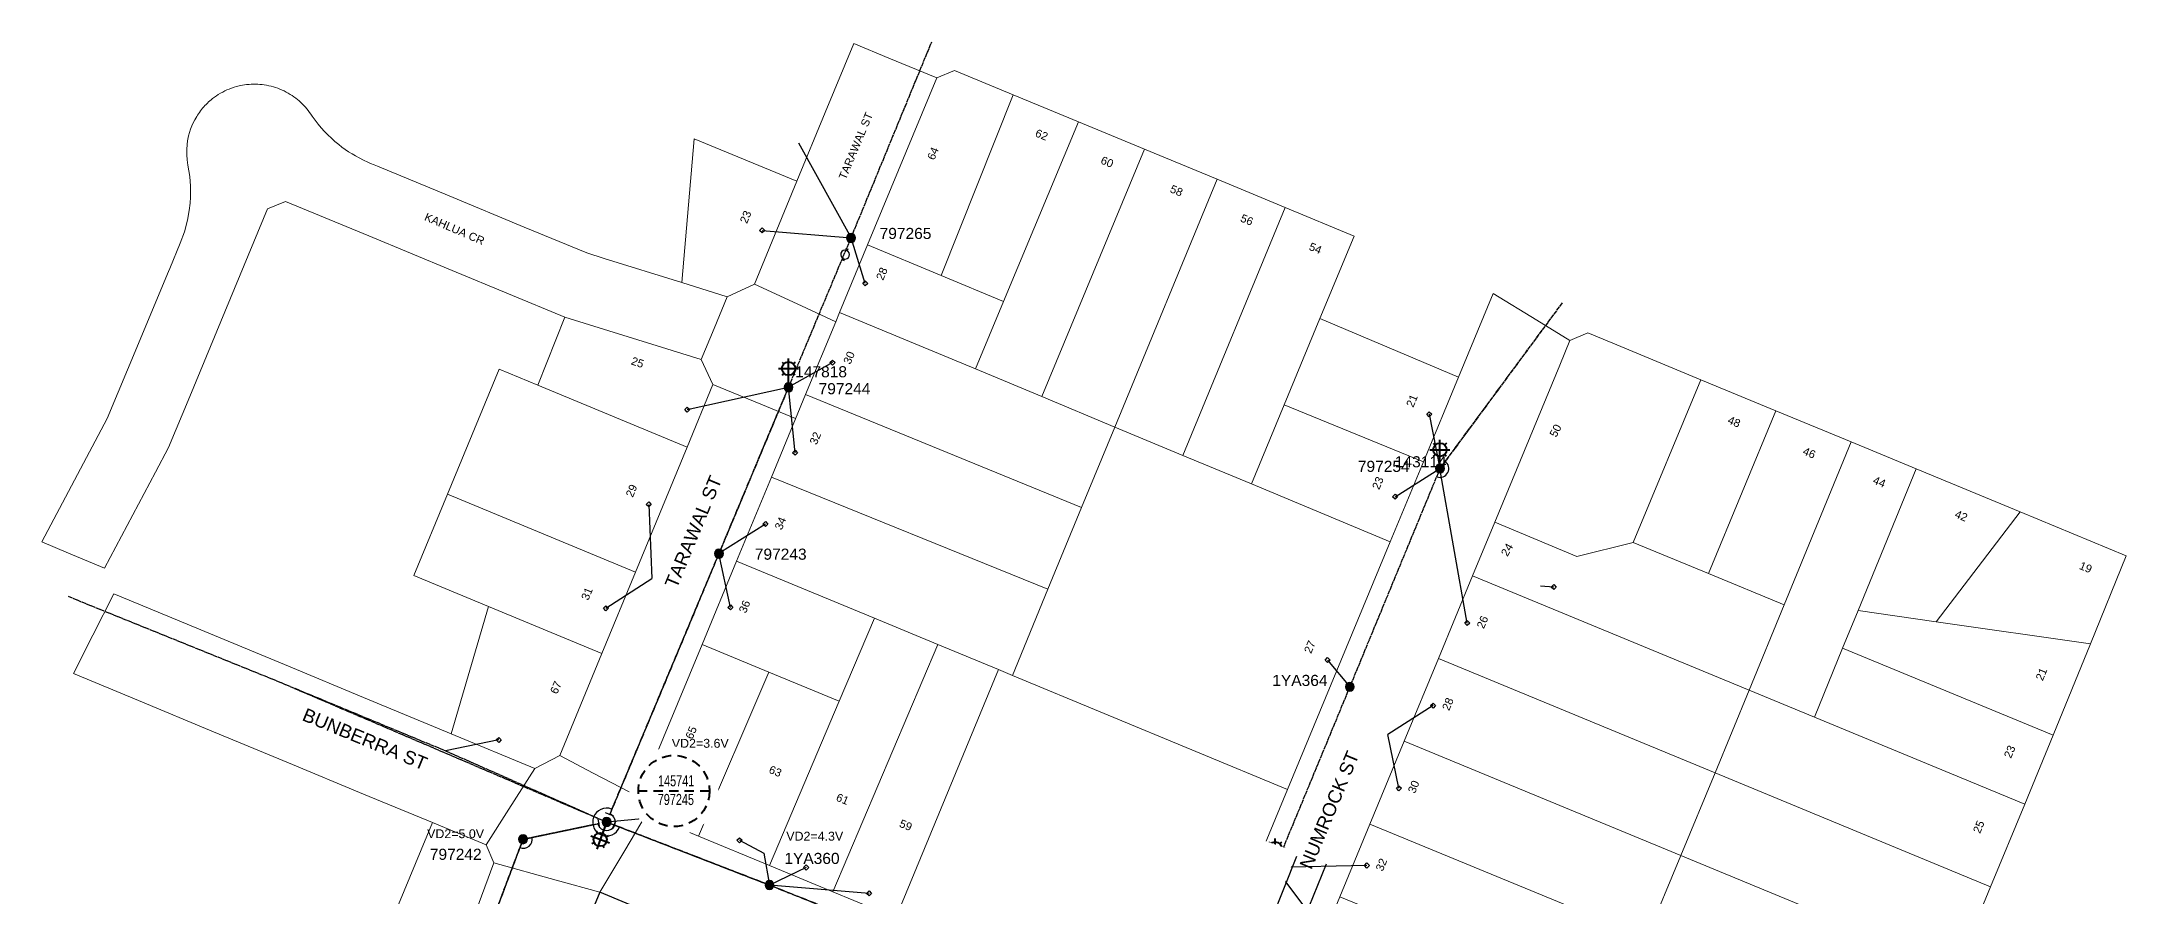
# Model space of a CAD drawing. Header units: metres. Extents: x 280551 to 281020, y 6140654 to 6141128.
# Drawn here: x 280551.3 to 281020.2, y 6140935.7 to 6141128 of the extents above; entities that cross this region are included whole.
import ezdxf
from ezdxf.enums import TextEntityAlignment as Align

# ---------------------------------------------------------------- set-up
doc = ezdxf.new("R2010")
doc.units = ezdxf.units.M
doc.linetypes.add('Cable Exist OH', pattern=[1, 1, 0])
doc.linetypes.add('Dash', pattern=[5, 3, -2])
doc.layers.get('0').update_dxf_attribs({"color": 6})
for name, color, linetype in [('_User Miscellaneous1', 251, 'Continuous'), ('Equip_SP_LV_EXT', 7, 'Continuous'), ('Equip_SP_SL_EXT', 7, 'Continuous'), ('Mains_HV_EXT', 7, 'Continuous'), ('Mains_HV_MOD', 3, 'Continuous'), ('Mains_LV_EXT', 7, 'Continuous'), ('Mains_LV_MOD', 3, 'Continuous'), ('Mains_SL_EXT', 7, 'Continuous'), ('Mains_SL_MOD', 3, 'Continuous'), ('Notes_HV_MISC', 7, 'Continuous'), ('Notes_LV_MISC', 7, 'Continuous'), ('Notes_SP_MISC', 7, 'Continuous'), ('Services_SP_EXT', 7, 'Continuous'), ('SupportsOH_SP_TR_HV_LV_SL_EXT', 7, 'Continuous')]:
    doc.layers.add(name, color=color, linetype=linetype)
doc.layers.add('Cadastre Land Parcels_SP_EXT', color=9, linetype='Continuous', lineweight=5)
doc.layers.add('Cadastre Roads_SP_EXT', color=9, linetype='Continuous', lineweight=5)
doc.styles.add('iecARIAL', font='arial.ttf', dxfattribs={"height": 2})
doc.styles.add('POLE_LABEL', font='arial.ttf')
doc.styles.get("Standard").update_dxf_attribs({"font": 'arial.ttf'})
doc.linetypes.add('Cable New UG', pattern='A,7,-0.25,["x",Standard,S=2,R=0,X=0.2,Y=-0.8],-2.1', length=9.35)

# ---------------------------------------------------------------- blocks, each defined once
blk = doc.blocks.new('LV_OH_LINKS_OPEN_EXT')
for p, q in [((-0.17, 4.97), (-0.17, 5.46)), ((0.17, 4.97), (0.17, 5.46)), ((-0.17, 3), (-0.17, 2.5)), ((0.17, 3), (0.17, 2.5))]:
    blk.add_line(p, q)
blk.add_lwpolyline([(0, 2.99, 1), (0, 4.98, 1)], format="xyb", close=True)
at = {"flags": 9}
for tag, p in [('ACTUAL_STATUS', (0, 0)), ('CONSTRUCTED_VOLTAGE', (0, -0.2)), ('OPERATING_VOLTAGE', (0, -0.6)), ('ORIENTATION', (0, -0.8)), ('OWNED_BY', (0, -1)), ('STATE', (0, -1.2)), ('SWITCH_TYPE', (0, -1.4)), ('NO_PHASES', (0, -0.4)), ('USAGE', (0, -1.6)), ('LEGEND', (0, -1.8)), ('NOTES', (0, -2))]:
    blk.add_attdef(tag, text='', height=0.2, dxfattribs=at).set_placement(p, align=Align.MIDDLE_LEFT)
at = {"flags": 1}
blk.add_attdef('Z', (0, 0), '', height=0.2, dxfattribs=at)
blk = doc.blocks.new('SL_LANTERN_EXT')
at = {"lineweight": 40}
for p, q in [((-1.46, 5.68), (-1.06, 5.28)), ((0, 1.97), (0, 6.47)), ((1.46, 5.68), (1.06, 5.28)), ((-2.25, 4.22), (2.25, 4.22)), ((-1.46, 2.76), (-1.06, 3.16)), ((0, 0), (0, 2.72)), ((1.46, 2.76), (1.06, 3.16))]:
    blk.add_line(p, q, dxfattribs=at)
blk.add_circle((0, 4.22), 1.5, dxfattribs=at)
at = {"style": 'iecARIAL', "flags": 8}
blk.add_attdef('ASSET_NUM', (1.5, 1.5), '', height=2.5, dxfattribs=at)
for tag, p, height, flags in [('OPERATING_VOLTAGE', (0.98, -1.65), 0.2, 9), ('ORIENTATION', (0.98, -1.85), 0.2, 9), ('OWNED_BY', (0.98, -2.05), 0.2, 9), ('STATE', (0.98, -2.25), 0.2, 9), ('CONSTRUCTED_VOLTAGE', (0.98, -0.65), 0.2, 9), ('CONTROL_TYPE', (0.98, -0.85), 0.2, 9), ('LANTERN_PURPOSE', (0.98, -1.05), 0.2, 9), ('LANTERN_TYPE', (0.98, -1.25), 0.2, 9), ('NO_PHASES', (0.98, -1.45), 0.2, 9), ('USAGE', (0.98, -2.45), 0.2, 9), ('CEXIST', (0.98, -2.65), 0.2, 9), ('CNEW', (0.98, -2.85), 0.2, 9), ('CNUMBER', (0.98, -3.05), 0.2, 9), ('CREMOVE', (0.98, -3.25), 0.2, 9), ('CREPLACE', (0.98, -3.45), 0.2, 9), ('LKINGHEIGHT', (0.98, -3.65), 0.2, 9), ('LBRACKET', (0.98, -3.85), 0.2, 9), ('LBRACKETVOCAB', (0.98, -4.05), 0.2, 9), ('LCATEGORY', (0.98, -4.25), 0.2, 9), ('LCHARGE1', (0.98, -4.45), 0.2, 9), ('LCHARGE1PERCENT', (0.98, -4.65), 0.2, 9), ('LCHARGE2', (0.98, -4.85), 0.2, 9), ('LNUMBER', (2.18, -3.25), 2.5, 8), ('STREETNAME', (0.98, -9.25), 0.2, 9), ('SUBURB', (0.98, -9.45), 0.2, 1), ('LCHARGE2PERCENT', (0.98, -5.05), 0.2, 9), ('LCHARGE3', (0.98, -5.25), 0.2, 9), ('LCHARGE3PERCENT', (0.98, -5.45), 0.2, 9), ('LEXIST', (0.98, -5.65), 0.2, 9), ('LLAMP', (0.98, -5.85), 0.2, 9), ('LLAMPVOCAB', (0.98, -6.05), 0.2, 9), ('LMAST', (0.98, -6.25), 0.2, 9), ('LMASTVOCAB', (0.98, -6.45), 0.2, 9), ('LNEW', (0.98, -6.65), 0.2, 9), ('LANTNUMBER', (0.98, -6.85), 0.2, 9), ('LOUTREACH', (0.98, -7.25), 0.2, 9), ('LOUTREACHVOCAB', (0.98, -7.45), 0.2, 9), ('LRATECODE', (0.98, -7.65), 0.2, 9), ('LREMOVE', (0.98, -7.85), 0.2, 9), ('LREPLACE', (0.98, -8.05), 0.2, 9), ('LTYPE', (0.98, -8.25), 0.2, 9), ('LTYPEVOCAB', (0.98, -8.45), 0.2, 9), ('LEGEND', (0.98, -8.65), 0.2, 9), ('LOCATION', (0.98, -8.85), 0.2, 9), ('NOTES', (0.98, -9.05), 0.2, 9)]:
    blk.add_attdef(tag, p, '', height=height, dxfattribs=dict(flags=flags))
blk = doc.blocks.new('CCP_EXT')
blk.add_wipeout([(0, 0.57), (0.57, 0), (0, -0.57), (-0.57, 0)])
blk.add_lwpolyline([(-0.57, 0), (0, 0.57), (0.57, 0), (0, -0.57), (-0.57, 0)])
at = {"flags": 1}
blk.add_attdef('Z', (0, 0), '', height=0.2, dxfattribs=at)
at = {"flags": 9}
for tag, p in [('CCP_TYPE', (0, 0)), ('CONSTRUCTED_VOLTAGE', (0, -0.2)), ('OPERATING_VOLTAGE', (0, -0.6)), ('ORIENTATION', (0, -0.8)), ('OWNED_BY', (0, -1)), ('STATE', (0, -1.8)), ('NO_PHASES', (0, -0.4)), ('USAGE', (0, -1.2)), ('LEGEND', (0, -1.4)), ('LIFE_SUPPORT', (0, -1.6)), ('NOTES', (0, -2))]:
    blk.add_attdef(tag, text='', height=0.2, dxfattribs=at).set_placement(p, align=Align.MIDDLE_LEFT)
blk = doc.blocks.new('POLE_EXT')
blk.add_hatch(color=256).paths.add_polyline_path([(-1, 0, 1), (1, 0, 1)])
blk.add_lwpolyline([(-1, 0, 1), (1, 0, 1)], format="xyb", close=True)
for tag, height, flags, p in [('pNumber', 2.5, 8, (-17.84, 2.07)), ('OWNED_BY', 0.2, 9, (1.35, -0.4)), ('SPECIAL_USE', 0.2, 9, (1.35, -0.8)), ('STATE', 0.2, 9, (1.35, -1)), ('cLV', 0.2, 9, (1.35, -1.4)), ('hDepth', 0.2, 9, (1.35, -1.6)), ('hDia', 0.2, 9, (1.35, -1.8)), ('cHV', 0.2, 9, (1.35, -2)), ('cLinedev', 0.2, 9, (1.35, -3.4)), ('pExisting', 0.2, 9, (1.35, -3.8)), ('pFooting', 0.2, 9, (1.35, -4.4)), ('pNew', 0.2, 9, (1.35, -4.6)), ('PARENT', 0.2, 9, (1.35, -0.6)), ('USAGE', 0.2, 9, (1.35, -1.2)), ('LBRACKET', 0.2, 9, (1.35, -2.2)), ('LExisting', 0.2, 9, (1.35, -2.4)), ('LANTNUMBER', 0.2, 9, (1.35, -2.6)), ('LOther', 0.2, 9, (1.35, -2.8)), ('LRemove', 0.2, 9, (1.35, -3)), ('LEGEND', 0.2, 9, (1.35, -3.2)), ('LOCATION', 0.2, 9, (1.35, -3.6)), ('PFNUMBER', 0.2, 9, (1.35, -4)), ('NEWPFNUMBER', 0.2, 9, (1.35, -4.2)), ('pRelocate', 0.2, 9, (1.35, -5)), ('pRemove', 0.2, 9, (1.35, -5.2)), ('pReplace', 0.2, 9, (1.35, -5.4)), ('pStay', 0.2, 9, (1.35, -5.6)), ('pType', 0.2, 9, (1.35, -5.8)), ('cspan', 0.2, 9, (1.35, -6)), ('STREETNAME', 0.2, 9, (1.35, -6.2)), ('SUBURB', 0.2, 9, (1.35, -6.4)), ('OPERATED_BY', 0.2, 9, (1.36, -7.01)), ('NOTES', 0.2, 9, (1.35, -6.6)), ('MAINTAINED_BY', 0.2, 9, (1.36, -6.81))]:
    blk.add_attdef(tag, text='', height=height, dxfattribs=dict(flags=flags)).set_placement(p, align=Align.MIDDLE_LEFT)
at = {"style": 'POLE_LABEL'}
for tag, height, flags, p in [('STRUCTURE_PLANT_NUMBER', 0.2, 9, (1.35, 0.03)), ('ASSET_NUM', 2.5, 8, (2, 2)), ('STREET_CODE', 0.2, 9, (1.35, -0.2))]:
    blk.add_attdef(tag, text='', height=height, dxfattribs=dict(at, flags=flags)).set_placement(p, align=Align.MIDDLE_LEFT)
at = {"flags": 1}
blk.add_attdef('Z', (1.35, -7.33), '', height=0.2, dxfattribs=at)
blk = doc.blocks.new('End Shackle_EXT')
blk.add_wipeout([(0, 0.25), (1.81, 0.25), (1.82, -0.25), (0, -0.25)])
blk.add_line((1.81, -1), (1.81, 1))
at = {"flags": 1}
blk.add_attdef('Z', (0, 0), '', height=0.2, dxfattribs=at)
at = {"flags": 9}
for tag, p in [('CONNECTOR_TYPE', (0, 0)), ('CONSTRUCTED_VOLTAGE', (0, -0.2)), ('OPERATING_VOLTAGE', (0, -0.6)), ('ORIENTATION', (0, -0.8)), ('OWNED_BY', (0, -1)), ('STATE', (0, -1.2)), ('NO_PHASES', (0, -0.4)), ('USAGE', (0, -1.4)), ('NOTES', (0, -1.6))]:
    blk.add_attdef(tag, text='', height=0.2, dxfattribs=at).set_placement(p, align=Align.MIDDLE_LEFT)
blk = doc.blocks.new('SLANTERN_NUM_EXT')
blk.add_wipeout([(-0.31, 10), (-0.94, 9.96), (-1.57, 9.88), (-2.18, 9.76), (-2.79, 9.61), (-3.39, 9.41), (-3.97, 9.18), (-4.54, 8.91), (-5.09, 8.61), (-5.62, 8.27), (-6.13, 7.91), (-6.62, 7.5), (-7.07, 7.07), (-7.5, 6.62), (-7.91, 6.13), (-8.27, 5.62), (-8.61, 5.09), (-8.91, 4.54), (-9.18, 3.97), (-9.41, 3.39), (-9.61, 2.79), (-9.76, 2.18), (-9.88, 1.57), (-9.96, 0.94), (-10, 0.31), (-10, -0.31), (-9.96, -0.94), (-9.88, -1.57), (-9.76, -2.18), (-9.61, -2.79), (-9.41, -3.39), (-9.18, -3.97), (-8.91, -4.54), (-8.61, -5.09), (-8.27, -5.62), (-7.91, -6.13), (-7.5, -6.62), (-7.07, -7.07), (-6.62, -7.5), (-6.13, -7.91), (-5.62, -8.27), (-5.09, -8.61), (-4.54, -8.91), (-3.97, -9.18), (-3.39, -9.41), (-2.79, -9.61), (-2.18, -9.76), (-1.57, -9.88), (-0.94, -9.96), (-0.31, -10), (0.31, -10), (0.94, -9.96), (1.57, -9.88), (2.18, -9.76), (2.79, -9.61), (3.39, -9.41), (3.97, -9.18), (4.54, -8.91), (5.09, -8.61), (5.62, -8.27), (6.13, -7.91), (6.62, -7.5), (7.07, -7.07), (7.5, -6.62), (7.91, -6.13), (8.27, -5.62), (8.61, -5.09), (8.91, -4.54), (9.18, -3.97), (9.41, -3.39), (9.61, -2.79), (9.76, -2.18), (9.88, -1.57), (9.96, -0.94), (10, -0.31), (10, 0.31), (9.96, 0.94), (9.88, 1.57), (9.76, 2.18), (9.61, 2.79), (9.41, 3.39), (9.18, 3.97), (8.91, 4.54), (8.61, 5.09), (8.27, 5.62), (7.91, 6.13), (7.5, 6.62), (7.07, 7.07), (6.62, 7.5), (6.13, 7.91), (5.62, 8.27), (5.09, 8.61), (4.54, 8.91), (3.97, 9.18), (3.39, 9.41), (2.79, 9.61), (2.18, 9.76), (1.57, 9.88), (0.94, 9.96), (0.31, 10)])
at = {"linetype": 'Dash', "lineweight": 40, "ltscale": 0.7}
blk.add_line((8, 0), (-8, 0), dxfattribs=at)
blk.add_circle((0, 0), 8, dxfattribs=at)
at = {"lineweight": 40, "width": 0.7}
for tag, p in [('SNUMBER', (0.51, 1.05)), ('CNUMBER', (0.44, -3.15))]:
    blk.add_attdef(tag, text='', height=2.5, dxfattribs=at).set_placement(p, align=Align.CENTER)
at = {"lineweight": 40, "flags": 1}
blk.add_attdef('Z', (0, 0), '', height=0.2, dxfattribs=at)
blk = doc.blocks.new('LV_End Shackle_NEW')
blk.add_wipeout([(-0.25, 0), (-0.25, 1.81), (0.25, 1.82), (0.25, 0)])
blk.add_line((1, 1.81), (-1, 1.81))
for tag, flags, p in [('CONNECTOR_TYPE', 9, (1.5, 0)), ('CONSTRUCTED_VOLTAGE', 9, (1.5, -0.2)), ('OPERATING_VOLTAGE', 9, (1.5, -0.6)), ('ORIENTATION', 9, (1.5, -0.8)), ('OWNED_BY', 9, (1.5, -1)), ('OPERATED_BY', 9, (1.5, -1.2)), ('STATE', 9, (1.5, -1.6)), ('Z', 1, (1.5, -2.2)), ('NO_PHASES', 9, (1.5, -0.4)), ('MAINTAINED_BY', 9, (1.5, -1.4)), ('USAGE', 9, (1.5, -1.8)), ('NOTES', 9, (1.5, -2))]:
    blk.add_attdef(tag, text='', height=0.2, dxfattribs=dict(flags=flags)).set_placement(p, align=Align.MIDDLE_LEFT)

msp = doc.modelspace()

# ---------------------------------------------------------------- linework, layer by layer
at = {"layer": '_User Miscellaneous1', "flags": 128}
msp.add_lwpolyline([(280833.52098, 6140944.69122), (280816.61812, 6140902.12157, -0.384507509), (280804.10283, 6140899.66728), (280764.26494, 6140916.2846)], format="xyb", dxfattribs=at)
at = {"layer": 'Cadastre Land Parcels_SP_EXT', "linetype": 'Continuous'}
for points in [[(280769.83069, 6141116.09849), (280756.62902, 6141121.56911), (280752.64381, 6141119.91764), (280737.07704, 6141082.32716), (280753.60266, 6141075.42883), (280769.83069, 6141116.09849)], [(280784.49938, 6141110.02032), (280769.83069, 6141116.09849), (280753.60266, 6141075.42883), (280767.64525, 6141069.56549), (280767.65108, 6141069.56363), (280784.49938, 6141110.02032)], [(280799.35366, 6141103.86593), (280784.49938, 6141110.02032), (280767.65108, 6141069.56363), (280761.33424, 6141054.39913), (280776.26466, 6141048.17901), (280799.35366, 6141103.86593)], [(280711.61313, 6141073.52155), (280721.16074, 6141096.63228), (280698.06688, 6141106.20586), (280695.31082, 6141073.83275), (280705.49901, 6141070.65613), (280711.61313, 6141073.52155)], [(280815.6974, 6141097.09355), (280799.35366, 6141103.86593), (280776.26466, 6141048.17901), (280792.6962, 6141041.33412), (280815.6974, 6141097.09355)], [(280831.01551, 6141090.74624), (280815.6974, 6141097.09355), (280792.6962, 6141041.33412), (280808.00098, 6141034.95871), (280831.01551, 6141090.74624)], [(280846.53573, 6141084.31624), (280831.01551, 6141090.74624), (280808.00098, 6141034.95871), (280823.39691, 6141028.54461), (280830.77966, 6141046.36519), (280838.82032, 6141065.72567), (280846.53573, 6141084.31624)], [(280767.65108, 6141069.56363), (280767.64525, 6141069.56549), (280753.60266, 6141075.42883), (280737.07704, 6141082.32716), (280730.78325, 6141067.12636), (280761.33424, 6141054.39913), (280767.65108, 6141069.56363)], [(280699.6566, 6141056.51178), (280668.95793, 6141066.08527), (280662.93815, 6141050.74976), (280696.46391, 6141036.83039), (280702.27637, 6141050.9243), (280699.6566, 6141056.51178)], [(280761.33424, 6141054.39913), (280730.78325, 6141067.12636), (280729.91176, 6141065.0221), (280723.12711, 6141048.63755), (280785.22459, 6141023.21895), (280792.6962, 6141041.33412), (280776.26466, 6141048.17901), (280761.33424, 6141054.39913)], [(280869.9914, 6141052.57621), (280838.82032, 6141065.72567), (280830.77966, 6141046.36519), (280862.09243, 6141033.49575), (280869.9914, 6141052.57621)], [(280878.14821, 6141019.89614), (280896.64453, 6141012.23885), (280909.31973, 6141015.3645), (280924.49589, 6141051.99021), (280904.71362, 6141060.18695), (280899.1045, 6141062.51124), (280895.07141, 6141060.83787), (280892.77017, 6141055.27097), (280878.14821, 6141019.89614)], [(280696.46391, 6141036.83039), (280662.93815, 6141050.74976), (280654.20903, 6141054.37422), (280642.58693, 6141026.24311), (280684.85497, 6141008.69574), (280684.85992, 6141008.69283), (280696.46391, 6141036.83039)], [(280785.22459, 6141023.21895), (280723.12711, 6141048.63755), (280720.8832, 6141043.21922), (280715.42689, 6141030.04229), (280777.65139, 6141004.85955), (280785.22459, 6141023.21895)], [(280941.39365, 6141044.98711), (280924.49589, 6141051.99021), (280909.31973, 6141015.3645), (280926.2182, 6141008.36247), (280941.39365, 6141044.98711)], [(280862.09243, 6141033.49575), (280830.77966, 6141046.36519), (280823.39691, 6141028.54461), (280854.6459, 6141015.52748), (280854.65093, 6141015.52456), (280862.09243, 6141033.49575)], [(280958.2938, 6141037.98499), (280941.39365, 6141044.98711), (280926.2182, 6141008.36247), (280943.26251, 6141001.29912), (280958.2938, 6141037.98499)], [(280808.00098, 6141034.95871), (280792.6962, 6141041.33412), (280785.22459, 6141023.21895), (280777.65139, 6141004.85955), (280769.64333, 6140985.44607), (280831.55893, 6140959.75214), (280854.65093, 6141015.52456), (280854.6459, 6141015.52748), (280823.39691, 6141028.54461), (280808.00098, 6141034.95871)], [(280956.40746, 6140991.56672), (280959.87381, 6141000.02881), (280972.93909, 6141031.91592), (280958.2938, 6141037.98499), (280943.26251, 6141001.29912), (280935.40205, 6140982.11222), (280950.05043, 6140976.05022), (280956.40746, 6140991.56672)], [(280777.65139, 6141004.85955), (280715.42689, 6141030.04229), (280707.59329, 6141011.12339), (280738.60343, 6140998.3277), (280752.88716, 6140992.42638), (280766.50426, 6140986.79164), (280769.64333, 6140985.44607), (280777.65139, 6141004.85955)], [(280996.31481, 6141022.22901), (280972.93909, 6141031.91592), (280959.87381, 6141000.02881), (280977.43637, 6140997.52962), (280996.31481, 6141022.22901)], [(280684.85992, 6141008.69283), (280684.85497, 6141008.69574), (280642.58693, 6141026.24311), (280635.01877, 6141007.92743), (280635.02371, 6141007.9246), (280651.84154, 6141000.94491), (280677.30403, 6140990.37459), (280684.85992, 6141008.69283)], [(281020.20985, 6141012.32763), (280996.31481, 6141022.22901), (280977.43637, 6140997.52962), (281012.14596, 6140992.58776), (281020.20985, 6141012.32763)], [(280873.17367, 6141007.86303), (280873.17861, 6141007.86012), (280935.40205, 6140982.11222), (280943.26251, 6141001.29912), (280926.2182, 6141008.36247), (280909.31973, 6141015.3645), (280896.64453, 6141012.23885), (280878.14821, 6141019.89614), (280873.17367, 6141007.86303)], [(280738.60343, 6140998.3277), (280707.59329, 6141011.12339), (280699.83636, 6140992.39237), (280714.86819, 6140986.18276), (280730.69457, 6140979.63687), (280738.60343, 6140998.3277)], [(280927.70378, 6140963.52315), (280865.48952, 6140989.26822), (280873.17367, 6141007.86303), (280873.17861, 6141007.86012), (280935.40205, 6140982.11222), (280927.70378, 6140963.52315)], [(280667.83972, 6140967.42303), (280677.30403, 6140990.37459), (280651.84154, 6141000.94491), (280643.40754, 6140972.33998), (280643.40524, 6140972.33397), (280662.19624, 6140964.53791), (280662.20207, 6140964.53412), (280667.83972, 6140967.42303)], [(280752.88716, 6140992.42638), (280738.60343, 6140998.3277), (280730.69457, 6140979.63687), (280715.04485, 6140942.65121), (280729.27974, 6140936.76773), (280752.88716, 6140992.42638)], [(280977.43637, 6140997.52962), (280959.87381, 6141000.02881), (280956.40746, 6140991.56672), (281003.73122, 6140971.9848), (281012.14596, 6140992.58776), (280977.43637, 6140997.52962)], [(280714.86819, 6140986.18276), (280699.83636, 6140992.39237), (280685.64096, 6140958.10986), (280685.64193, 6140958.10492), (280687.28827, 6140954.12288), (280687.29154, 6140954.12191), (280699.04967, 6140949.2607), (280714.86819, 6140986.18276)], [(280766.50426, 6140986.79164), (280752.88716, 6140992.42638), (280729.27974, 6140936.76773), (280743.42427, 6140930.92179), (280766.50426, 6140986.79164)], [(280920.00382, 6140944.93399), (280857.80459, 6140970.67341), (280865.48952, 6140989.26822), (280927.70378, 6140963.52315), (280920.00382, 6140944.93399)], [(281003.73122, 6140971.9848), (280956.40746, 6140991.56672), (280950.05043, 6140976.05022), (280997.38991, 6140956.46175), (281003.73122, 6140971.9848)], [(280730.69457, 6140979.63687), (280714.86819, 6140986.18276), (280699.04967, 6140949.2607), (280715.04485, 6140942.65121), (280730.69457, 6140979.63687)], [(280769.64333, 6140985.44607), (280766.50426, 6140986.79164), (280743.42427, 6140930.92179), (280805.6743, 6140905.19429), (280809.6702, 6140906.84002), (280831.55893, 6140959.75214), (280769.64333, 6140985.44607)], [(280997.38991, 6140956.46175), (280950.05043, 6140976.05022), (280935.40205, 6140982.11222), (280927.70378, 6140963.52315), (280989.68987, 6140937.87171), (280997.38991, 6140956.46175)], [(280920.00382, 6140944.93399), (280857.80459, 6140970.67341), (280850.08484, 6140951.99124), (280912.28611, 6140926.30067), (280920.00382, 6140944.93399)], [(280989.68987, 6140937.87171), (280927.70378, 6140963.52315), (280920.00382, 6140944.93399), (280981.98815, 6140919.28255), (280989.68987, 6140937.87171)], [(280653.01566, 6140943.27254), (280651.25731, 6140947.30864), (280639.2037, 6140952.31701), (280620.96805, 6140908.3884), (280637.52309, 6140901.51586), (280653.01566, 6140943.27254)], [(280912.28611, 6140926.30067), (280850.08484, 6140951.99124), (280843.32793, 6140935.64326), (280870.11347, 6140924.5697), (280884.18203, 6140918.74266), (280898.26543, 6140912.909), (280905.49501, 6140909.9041), (280912.28611, 6140926.30067)], [(280981.98815, 6140919.28255), (280920.00382, 6140944.93399), (280912.28611, 6140926.30067), (280974.28819, 6140900.69348), (280981.98815, 6140919.28255)], [(280665.01538, 6140855.5541), (280686.72365, 6140873.34261), (280695.15659, 6140893.97623), (280681.32794, 6140899.6804), (280693.74212, 6140929.63019), (280676.87156, 6140936.66041), (280635.78603, 6140837.56154), (280655.64611, 6140829.32753), (280665.01538, 6140855.5541)]]:
    msp.add_lwpolyline(points, close=True, dxfattribs=at)
at = {"layer": 'Cadastre Roads_SP_EXT', "linetype": 'Continuous'}
msp.add_lwpolyline([(280609.20728, 6140773.45099), (280620.92802, 6140801.72287), (280627.60799, 6140817.83541), (280635.78608, 6140837.5615), (280676.87156, 6140936.66041), (280666.99421, 6140939.39771), (280653.01567, 6140943.27257), (280637.52314, 6140901.51587), (280631.15612, 6140884.3533), (280624.78821, 6140867.19161), (280618.42119, 6140850.02894), (280611.98256, 6140832.67457), (280611.51392, 6140831.76396), (280602.19289, 6140813.63408), (280592.40332, 6140794.59263), (280589.96767, 6140789.85617), (280585.62453, 6140777.54052), (280594.2558, 6140772.00349), (280605.54003, 6140764.76409), (280609.20728, 6140773.45099)], close=True, dxfattribs=at)
at = {"layer": 'Mains_HV_EXT', "linetype": 'Continuous'}
for points in [[(280676.43406, 6140951.9512, 0.690718907), (280680.21927, 6140951.74204)], [(280680.18432, 6140951.7291, 0.39266739), (280679.14792, 6140954.32037)], [(280658.87216, 6140946.70385, 0.589846996), (280661.60606, 6140949.0229)]]:
    msp.add_lwpolyline(points, format="xyb", dxfattribs=at)
at = {"layer": 'Mains_HV_EXT', "linetype": 'Cable Exist OH'}
msp.add_lwpolyline([(280584.32185, 6140762.47061), (280595.94601, 6140793.03026), (280605.71901, 6140811.82126), (280628.55376, 6140865.80825), (280641.30229, 6140900.12719), (280659.58254, 6140948.58696)], dxfattribs=at)
at = {"layer": 'Mains_LV_EXT', "linetype": 'Cable Exist OH'}
for points in [[(280733.35676, 6141083.88971), (280751.49871, 6141127.98507)], [(280845.5419, 6140982.89164), (280828.73452, 6140942.24752)], [(280659.58254, 6140948.58696), (280641.30229, 6140900.12719)]]:
    msp.add_lwpolyline(points, dxfattribs=at)
at = {"layer": 'Mains_LV_EXT', "linetype": 'Continuous'}
msp.add_lwpolyline([(280865.16471, 6141030.12991, 0.871194479), (280866.96412, 6141033.61841)], format="xyb", dxfattribs=at)
at = {"layer": 'Mains_LV_MOD', "linetype": 'Cable Exist OH'}
msp.add_lwpolyline([(280828.73452, 6140942.24752), (280818.69826, 6140919.85823), (280809.98984, 6140900.43116)], dxfattribs=at)
at = {"layer": 'Mains_SL_MOD', "linetype": 'Cable Exist OH'}
msp.add_lwpolyline([(280809.98984, 6140900.43116), (280828.73452, 6140942.24752)], dxfattribs=at)
at = {"layer": 'Notes_SP_MISC', "color": 1, "linetype": 'Continuous'}
msp.add_lwpolyline([(280665.01538, 6140855.5541), (280686.72365, 6140873.34261), (280695.15659, 6140893.97623), (280681.32794, 6140899.6804), (280693.74212, 6140929.63019), (280676.87156, 6140936.66041), (280635.78603, 6140837.56154), (280655.64611, 6140829.32753), (280665.01538, 6140855.5541)], close=True, dxfattribs=at)
at = {"layer": 'Services_SP_EXT'}
for points in [[(280721.5315, 6141105.29301), (280733.35674, 6141083.88967)], [(280841.94124, 6140924.63545), (280828.73454, 6140942.24754)]]:
    msp.add_lwpolyline(points, dxfattribs=at)

# ---------------------------------------------------------------- block references
at = {"layer": 'Equip_SP_LV_EXT', "rotation": 160.3919140373859}
msp.add_blockref('LV_OH_LINKS_OPEN_EXT', (280733.35676, 6141083.88969), dxfattribs=at)
at = {"layer": 'Equip_SP_SL_EXT'}
ref = msp.add_blockref('SL_LANTERN_EXT', (280719.29116, 6141050.27082), dxfattribs=at)
ref.add_attrib('ASSET_NUM', '147818', dxfattribs={"layer": '0', "height": 2.5, "rotation": 0.0156395, "style": 'iecARIAL'}).set_placement((280720.79116, 6141051.77082), align=Align.BOTTOM_LEFT)
ref = msp.add_blockref('SL_LANTERN_EXT', (280865.82225, 6141032.00668), dxfattribs=at)
ref.add_attrib('ASSET_NUM', '143114', dxfattribs={"layer": '0', "height": 2.5, "rotation": 359.8836332, "style": 'iecARIAL'}).set_placement((280867.32225, 6141033.50668), align=Align.MIDDLE_RIGHT)
ref = msp.add_blockref('SL_LANTERN_EXT', (280678.36891, 6140952.45823), dxfattribs=dict(at, rotation=159.9078562575354))
ref.add_attrib('ASSET_NUM', '145741', dxfattribs={"layer": '0', "height": 2.5, "style": 'iecARIAL'}).set_placement((280687.33243, 6140963.28731), align=Align.TOP_LEFT)
ref = msp.add_blockref('SL_LANTERN_EXT', (280828.73452, 6140942.24757), dxfattribs=at)
ref.add_attrib('ASSET_NUM', '143115', dxfattribs={"layer": '0', "height": 2.5, "rotation": 336.3599887, "style": 'iecARIAL'}).set_placement((280830.23452, 6140943.74757), align=Align.MIDDLE_RIGHT)
at = {"layer": 'SupportsOH_SP_TR_HV_LV_SL_EXT'}
ref = msp.add_blockref('POLE_EXT', (280733.35677, 6141083.88968), dxfattribs=at)
ref.add_attrib('ASSET_NUM', '797265', dxfattribs={"layer": '0', "height": 2.5, "style": 'POLE_LABEL'}).set_placement((280739.78286, 6141082.90014), align=Align.BOTTOM_LEFT)
ref = msp.add_blockref('POLE_EXT', (280719.29121, 6141050.27082), dxfattribs=at)
ref.add_attrib('ASSET_NUM', '797244', dxfattribs={"layer": '0', "height": 2.5, "style": 'POLE_LABEL'}).set_placement((280726.05904, 6141051.21224), align=Align.TOP_LEFT)
ref = msp.add_blockref('POLE_EXT', (280865.82223, 6141032.00673), dxfattribs=at)
ref.add_attrib('ASSET_NUM', '797254', dxfattribs={"layer": '0', "height": 2.5, "style": 'POLE_LABEL'}).set_placement((280859.00836, 6141032.48963), align=Align.MIDDLE_RIGHT)
ref = msp.add_blockref('POLE_EXT', (280703.63499, 6141012.84962), dxfattribs=at)
ref.add_attrib('ASSET_NUM', '797243', dxfattribs={"layer": '0', "height": 2.5, "style": 'POLE_LABEL'}).set_placement((280711.70508, 6141013.97805), align=Align.TOP_LEFT)
ref = msp.add_blockref('POLE_EXT', (280845.54191, 6140982.89165), dxfattribs=at)
ref.add_attrib('ASSET_NUM', '1YA364', dxfattribs={"layer": '0', "height": 2.5, "style": 'POLE_LABEL'}).set_placement((280840.53645, 6140982.32629), align=Align.BOTTOM_RIGHT)
ref = msp.add_blockref('POLE_EXT', (280659.58257, 6140948.58701), dxfattribs=at)
ref.add_attrib('ASSET_NUM', '797242', dxfattribs={"layer": '0', "height": 2.5, "style": 'POLE_LABEL'}).set_placement((280650.25919, 6140946.44707), align=Align.TOP_RIGHT)
ref = msp.add_blockref('POLE_EXT', (280828.73453, 6140942.24757), dxfattribs=at)
ref.add_attrib('ASSET_NUM', '884519', dxfattribs={"layer": '0', "height": 2.5, "style": 'POLE_LABEL'}).set_placement((280822.54869, 6140944.31467), align=Align.MIDDLE_RIGHT)

# ---------------------------------------------------------------- texts
at = {"layer": 'Cadastre Land Parcels_SP_EXT'}
for s, rotation, p in [('62', 337.493439, (280774.5969, 6141106.80654)), ('64', 67.427536, (280752.06923, 6141101.25512)), ('60', 337.492828, (280789.33194, 6141100.70112)), ('58', 337.493805, (280804.93425, 6141094.23631)), ('23', 67.42897, (280709.93372, 6141086.97247)), ('56', 337.493011, (280820.7613, 6141087.66637)), ('54', 337.493469, (280836.17663, 6141081.26673)), ('28', 67.427231, (280740.56624, 6141074.20059)), ('30', 67.427528, (280733.19807, 6141055.29587)), ('25', 341.143433, (280683.72995, 6141055.48777)), ('21', 67.428337, (280859.81433, 6141045.61904)), ('32', 67.427307, (280725.61261, 6141037.18185)), ('50', 62.289186, (280891.95578, 6141038.87714)), ('48', 337.492523, (280930.36048, 6141042.24102)), ('46', 337.492798, (280947.25979, 6141035.2389)), ('23', 67.428131, (280852.1464, 6141027.09926)), ('44', 337.49234, (280963.03248, 6141028.7033)), ('29', 67.427856, (280684.2605, 6141025.37227)), ('34', 67.427612, (280717.75683, 6141018.02368)), ('42', 337.492798, (280981.44204, 6141021.07455)), ('24', 60.4160615, (280880.99819, 6141012.06562)), ('19', 337.492706, (281009.44341, 6141009.47162)), ('31', 67.428101, (280674.24062, 6141002.19557)), ('36', 67.42762, (280709.68737, 6140999.29321)), ('26', 67.428406, (280875.67827, 6140995.80076)), ('27', 67.428169, (280836.8362, 6140990.22641)), ('67', 66.487671, (280667.22392, 6140981.08742)), ('21', 67.468414, (281001.40091, 6140984.10491)), ('28', 67.428741, (280867.88019, 6140977.3754)), ('65', 67.427422, (280697.67447, 6140970.9379)), ('23', 67.468422, (280994.26415, 6140966.6516)), ('63', 337.493164, (280714.68751, 6140963.58926)), ('30', 67.428658, (280860.1925, 6140958.7577)), ('61', 337.493561, (280729.81293, 6140957.33805)), ('59', 337.493835, (280744.03858, 6140951.46132)), ('25', 67.468407, (280987.3048, 6140949.73876)), ('32', 67.428314, (280852.93815, 6140941.22675))]:
    msp.add_text(s, height=1.8, rotation=rotation, dxfattribs=at).set_placement(p)
at = {"layer": 'Cadastre Roads_SP_EXT'}
for s, height, rotation, p in [('TARAWAL ST', 1.8, 67.428612, (280732.16462, 6141096.83688)), ('KAHLUA CR', 1.8, 336.695961, (280637.21848, 6141087.9499)), ('TARAWAL ST', 3, 67.427658, (280694.12912, 6141004.84751)), ('BUNBERRA ST', 3, 337.521576, (280609.67287, 6140975.43328))]:
    msp.add_text(s, height=height, rotation=rotation, dxfattribs=at).set_placement(p)
at = {"layer": 'Notes_HV_MISC'}
for s, rotation, p in [('TARAWAL ST', 67.427658, (280694.12912, 6141004.84751)), ('BUNBERRA ST', 337.521576, (280609.67287, 6140975.43328))]:
    msp.add_text(s, height=3, rotation=rotation, dxfattribs=at).set_placement(p)
at = {"layer": 'Notes_LV_MISC'}
for s, rotation, p in [('TARAWAL ST', 67.427658, (280694.12912, 6141004.84751)), ('BUNBERRA ST', 337.521576, (280609.67287, 6140975.43328))]:
    msp.add_text(s, height=3, rotation=rotation, dxfattribs=at).set_placement(p)
at = {"layer": 'Notes_LV_MISC', "linetype": 'Cable New UG', "char_height": 2, "attachment_point": 1, "style": 'iecARIAL'}
for s, insert in [('VD2=3.6V', (280693.03248, 6140971.17323)), ('VD2=5.0V', (280637.99129, 6140950.8308)), ('VD2=4.3V', (280718.78355, 6140950.27631))]:
    msp.add_mtext_dynamic_manual_height_columns(s, width=4.5646651, gutter_width=10, heights=[0], dxfattribs=dict(at, insert=insert))
at = {"layer": 'Notes_SP_MISC'}
msp.add_text('TARAWAL ST', height=3, rotation=67.427658, dxfattribs=at).set_placement((280694.12912, 6141004.84751))

# ---------------------------------------------------------------- next in the draw order: block references
at = {"layer": 'Services_SP_EXT'}
for p in [(280713.35623, 6141085.58054), (280736.559, 6141073.66109), (280729.18238, 6141055.82601), (280696.50734, 6141045.25949), (280863.41619, 6141044.20743), (280720.77496, 6141035.54624), (280855.72042, 6141025.66337), (280687.85686, 6141023.93854), (280714.09304, 6141019.51333), (280678.20608, 6141000.54554), (280706.22839, 6141000.74573), (280871.96565, 6140997.24083), (280840.55267, 6140988.91566), (280864.2796, 6140978.66803), (280654.11057, 6140970.93305), (280856.58832, 6140960.0708), (280694.28202, 6140953.94386), (280708.2639, 6140948.35545), (280723.2553, 6140942.23473), (280849.39993, 6140942.67632), (280737.39999, 6140936.40725)]:
    msp.add_blockref('CCP_EXT', p, dxfattribs=at)
at = {"layer": 'Services_SP_EXT', "rotation": 90.0000000000002}
msp.add_blockref('CCP_EXT', (280891.41516, 6141005.31598), dxfattribs=at)

# ---------------------------------------------------------------- next in the draw order: block references
at = {"layer": 'Services_SP_EXT'}
for p in [(280713.35623, 6141085.58054), (280736.559, 6141073.66109), (280729.18238, 6141055.82601), (280696.50734, 6141045.25949), (280863.41619, 6141044.20743), (280720.77496, 6141035.54624), (280855.72042, 6141025.66337), (280687.85686, 6141023.93854), (280714.09304, 6141019.51333), (280678.20608, 6141000.54554), (280706.22839, 6141000.74573), (280871.96565, 6140997.24083), (280840.55267, 6140988.91566), (280864.2796, 6140978.66803), (280654.11057, 6140970.93305), (280856.58832, 6140960.0708), (280694.28202, 6140953.94386), (280708.2639, 6140948.35545), (280723.2553, 6140942.23473), (280849.39993, 6140942.67632), (280737.39999, 6140936.40725)]:
    msp.add_blockref('CCP_EXT', p, dxfattribs=at)
at = {"layer": 'Services_SP_EXT', "rotation": 90.0000000000002}
msp.add_blockref('CCP_EXT', (280891.41516, 6141005.31598), dxfattribs=at)

# ---------------------------------------------------------------- next in the draw order: linework, layer by layer
at = {"layer": '_User Miscellaneous1', "flags": 128}
msp.add_lwpolyline([(280840.26027, 6140943.00369), (280822.64914, 6140899.77762, 0.296449073), (280826.00838, 6140890.86731), (280864.31039, 6140875.34203)], format="xyb", dxfattribs=at)
at = {"layer": 'Cadastre Roads_SP_EXT', "linetype": 'Continuous'}
for points in [[(280752.64381, 6141119.91762), (280741.86088, 6141124.36258), (280733.96229, 6141127.61903), (280733.95999, 6141127.61293), (280727.56771, 6141112.14018), (280721.16078, 6141096.63228), (280711.61316, 6141073.5216), (280722.19237, 6141068.60809), (280729.9117, 6141065.02217), (280730.78328, 6141067.12632), (280737.07701, 6141082.3271), (280752.64381, 6141119.91762)], [(280611.83685, 6141111.70978), (280611.54544, 6141112.13064), (280611.26127, 6141112.52484), (280610.95927, 6141112.90755), (280610.64199, 6141113.28003), (280610.30943, 6141113.63917), (280610.0506, 6141113.93049), (280609.77738, 6141114.20848), (280609.48889, 6141114.47322), (280609.1868, 6141114.72568), (280608.819, 6141115.04614), (280608.4369, 6141115.35045), (280608.04368, 6141115.63947), (280607.63853, 6141115.91233), (280607.20195, 6141116.19535), (280606.75512, 6141116.46327), (280606.29805, 6141116.713), (280605.8355, 6141116.95063), (280605.36351, 6141117.17113), (280604.88295, 6141117.37159), (280604.40027, 6141117.55994), (280603.90814, 6141117.73028), (280603.40833, 6141117.88244), (280602.90799, 6141118.02072), (280602.40147, 6141118.14091), (280601.88894, 6141118.24105), (280601.37668, 6141118.32732), (280600.86001, 6141118.39452), (280600.33971, 6141118.44079), (280599.95416, 6141118.47629), (280599.56421, 6141118.49086), (280599.17063, 6141118.48636), (280598.77952, 6141118.48203), (280598.38948, 6141118.46667), (280597.99961, 6141118.44238), (280597.61168, 6141118.40724), (280597.36795, 6141118.37951), (280596.4509, 6141118.24414), (280595.68697, 6141118.08554), (280595.1196, 6141117.94063), (280594.55762, 6141117.77497), (280594.00351, 6141117.58758), (280593.45654, 6141117.37953), (280592.97669, 6141117.17696), (280592.50452, 6141116.9577), (280592.03941, 6141116.72174), (280591.52865, 6141116.43687), (280591.02654, 6141116.13539), (280590.5904, 6141115.85132), (280590.16459, 6141115.54957), (280589.75052, 6141115.23521), (280589.44719, 6141114.99016), (280589.1489, 6141114.73831), (280588.85828, 6141114.47666), (280588.5735, 6141114.21015), (280588.29631, 6141113.9349), (280588.02582, 6141113.65277), (280587.76285, 6141113.36498), (280587.50747, 6141113.06933), (280587.26039, 6141112.76794), (280587.01932, 6141112.45967), (280586.78813, 6141112.14574), (280586.56366, 6141111.8259), (280586.34837, 6141111.5004), (280586.1888, 6141111.24591), (280585.75248, 6141110.49222), (280585.39758, 6141109.79619), (280585.08083, 6141109.08321), (280584.80055, 6141108.35425), (280584.55744, 6141107.61212), (280584.35328, 6141106.85905), (280584.11909, 6141105.71231), (280584.01206, 6141104.93867), (280583.92685, 6141103.77056), (280583.93118, 6141102.59865), (280584.02557, 6141101.43187), (280584.20907, 6141100.27621), (280584.61625, 6141097.69124), (280584.78174, 6141095.50638), (280584.80143, 6141093.86424), (280584.77608, 6141093.03779), (280584.68734, 6141091.67461), (280584.49757, 6141090.04343), (280584.10549, 6141087.88798), (280583.39701, 6141085.2434), (280582.44967, 6141082.67467), (280580.10445, 6141077.03502), (280579.79732, 6141076.29838), (280578.47344, 6141073.11381), (280573.07875, 6141060.14514), (280566.05235, 6141043.25119), (280551.30008, 6141015.4898), (280557.33525, 6141012.98289), (280565.43907, 6141009.61509), (280576.88579, 6141031.15277), (280579.85154, 6141036.73564), (280584.60451, 6141048.2115), (280591.60706, 6141065.1118), (280602.10794, 6141090.46015), (280606.10457, 6141092.11491), (280624.85259, 6141084.34374), (280643.6006, 6141076.57257), (280668.95795, 6141066.08529), (280699.65656, 6141056.5118), (280702.53524, 6141063.47947), (280705.49905, 6141070.65608), (280695.31077, 6141073.83279), (280677.84548, 6141079.27976), (280673.93018, 6141080.50032), (280659.84869, 6141086.33671), (280642.94891, 6141093.34333), (280626.846, 6141100.01774), (280626.04913, 6141100.34783), (280625.29606, 6141100.66017), (280624.66547, 6141100.92959), (280623.67097, 6141101.39134), (280622.69537, 6141101.88726), (280621.88922, 6141102.32561), (280621.10383, 6141102.79037), (280620.3391, 6141103.28249), (280619.5765, 6141103.79052), (280618.83614, 6141104.32697), (280618.1198, 6141104.88586), (280617.27454, 6141105.58992), (280616.45418, 6141106.31747), (280615.66279, 6141107.06763), (280614.89921, 6141107.8532), (280614.1645, 6141108.66535), (280613.46115, 6141109.50513), (280612.78764, 6141110.36859), (280612.14548, 6141111.25756), (280611.83685, 6141111.70978)], [(280809.67016, 6140906.84), (280817.56443, 6140903.51379), (280828.19953, 6140899.03139), (280835.18654, 6140915.94009), (280843.32798, 6140935.64322), (280850.08478, 6140951.99117), (280857.80456, 6140970.6734), (280865.48946, 6140989.26821), (280873.17364, 6141007.86301), (280878.14817, 6141019.89617), (280892.77019, 6141055.27101), (280895.07144, 6141060.8379), (280887.61137, 6141065.38034), (280877.7742, 6141071.37127), (280869.99137, 6141052.57619), (280862.09242, 6141033.4957), (280854.6509, 6141015.5246), (280831.55894, 6140959.75219), (280809.67016, 6140906.84)], [(280720.88314, 6141043.21922), (280720.8782, 6141043.22213), (280713.03321, 6141046.46887), (280702.27633, 6141050.92434), (280696.46387, 6141036.83039), (280684.85996, 6141008.69291), (280677.30399, 6140990.37459), (280667.83974, 6140967.42304), (280675.35826, 6140963.48902), (280685.64103, 6140958.10988), (280699.83635, 6140992.39238), (280707.59322, 6141011.12344), (280715.42682, 6141030.04224), (280720.88314, 6141043.21922)], [(280584.03882, 6140996.96838), (280567.51664, 6141003.82567), (280562.80111, 6140994.52169), (280558.42229, 6140985.88336), (280573.04255, 6140979.80828), (280589.93517, 6140972.78877), (280606.82771, 6140965.77014), (280623.71945, 6140958.75054), (280639.20368, 6140952.31702), (280651.25733, 6140947.30867), (280656.36652, 6140955.34953), (280662.20203, 6140964.53412), (280662.19621, 6140964.53792), (280643.40518, 6140972.33399), (280623.69375, 6140980.51384), (280606.7915, 6140987.52726), (280584.03882, 6140996.96838)], [(280803.14419, 6140895.0413), (280805.67423, 6140905.19425), (280743.42433, 6140930.92177), (280729.2797, 6140936.7677), (280715.04481, 6140942.65125), (280699.04964, 6140949.26067), (280687.28987, 6140954.12287), (280682.49151, 6140946.08149), (280676.87156, 6140936.66041), (280693.74211, 6140929.63022), (280741.65045, 6140909.66658), (280761.31684, 6140901.47252), (280800.68672, 6140885.1756), (280803.14419, 6140895.0413)]]:
    msp.add_lwpolyline(points, close=True, dxfattribs=at)
at = {"layer": 'Mains_LV_EXT', "linetype": 'Cable Exist OH'}
for points in [[(280719.29118, 6141050.27079), (280733.35676, 6141083.88971)], [(280893.32157, 6141069.2906), (280865.88552, 6141032.15879)], [(280703.63495, 6141012.84961), (280719.29118, 6141050.27079)], [(280865.82229, 6141032.00672), (280845.5419, 6140982.89164)]]:
    msp.add_lwpolyline(points, dxfattribs=at)
at = {"layer": 'Mains_LV_MOD', "linetype": 'Cable Exist OH'}
msp.add_lwpolyline([(280715.00928, 6140938.27534), (280774.44473, 6140914.46764)], dxfattribs=at)
at = {"layer": 'Mains_SL_EXT', "linetype": 'Cable Exist OH'}
msp.add_lwpolyline([(280893.32157, 6141069.2906), (280865.82229, 6141032.00672)], dxfattribs=at)
at = {"layer": 'Services_SP_EXT'}
for points in [[(280713.35621, 6141085.58056), (280733.35674, 6141083.88967)], [(280736.55903, 6141073.66104), (280733.35674, 6141083.88967)], [(280729.18237, 6141055.82599), (280719.29118, 6141050.27082)], [(280696.50737, 6141045.25943), (280719.29118, 6141050.27082)], [(280720.77498, 6141035.54625), (280719.29118, 6141050.27082)], [(280863.41619, 6141044.20743), (280865.82224, 6141032.00671)], [(280855.72038, 6141025.66337), (280865.82224, 6141032.00671)], [(280871.96572, 6140997.24082), (280865.82224, 6141032.00671)], [(280687.85683, 6141023.93858), (280688.51218, 6141007.23719)], [(280714.09305, 6141019.51333), (280703.63498, 6141012.84959)], [(280706.22835, 6141000.74573), (280703.63498, 6141012.84959)], [(280678.20613, 6141000.54553), (280688.51218, 6141007.23719)], [(280891.41516, 6141005.31602), (280888.42147, 6141005.51007)], [(280840.55272, 6140988.91567), (280845.54193, 6140982.89157)], [(280864.27963, 6140978.66802), (280854.08946, 6140972.13287)], [(280654.11056, 6140970.93309), (280642.1264, 6140968.50029)], [(280856.5883, 6140960.0708), (280854.08946, 6140972.13287)], [(280694.282, 6140953.94386), (280678.36886, 6140952.45831)], [(280708.26391, 6140948.35546), (280713.72421, 6140945.47433), (280715.00923, 6140938.27528)], [(280723.2553, 6140942.23475), (280715.00923, 6140938.27528)], [(280849.39997, 6140942.67635), (280828.73454, 6140942.24754)], [(280737.40003, 6140936.40719), (280715.00923, 6140938.27528)]]:
    msp.add_lwpolyline(points, dxfattribs=at)

# ---------------------------------------------------------------- next in the draw order: block references
at = {"layer": 'SupportsOH_SP_TR_HV_LV_SL_EXT'}
ref = msp.add_blockref('POLE_EXT', (280715.00922, 6140938.2753), dxfattribs=at)
ref.add_attrib('ASSET_NUM', '1YA360', dxfattribs={"layer": '0', "height": 2.5, "style": 'POLE_LABEL'}).set_placement((280718.35192, 6140942.27391), align=Align.BOTTOM_LEFT)

# ---------------------------------------------------------------- next in the draw order: texts
at = {"layer": 'Cadastre Roads_SP_EXT'}
msp.add_text('NUMROCK ST', height=3, rotation=67.428299, dxfattribs=at).set_placement((280836.90721, 6140941.57383))
at = {"layer": 'Notes_LV_MISC'}
msp.add_text('NUMROCK ST', height=3, rotation=67.428299, dxfattribs=at).set_placement((280836.90721, 6140941.57383))
at = {"layer": 'Notes_SP_MISC'}
msp.add_text('NUMROCK ST', height=3, rotation=67.428299, dxfattribs=at).set_placement((280836.90721, 6140941.57383))

# ---------------------------------------------------------------- next in the draw order: block references
at = {"layer": 'Mains_SL_EXT', "rotation": 336.3394804125795}
msp.add_blockref('End Shackle_EXT', (280678.36885, 6140952.45827), dxfattribs=at)

# ---------------------------------------------------------------- next in the draw order: linework, layer by layer
at = {"layer": 'Mains_HV_EXT', "linetype": 'Cable Exist OH'}
for points in [[(280678.36887, 6140952.45829), (280703.63495, 6141012.84961), (280719.29118, 6141050.27079), (280733.35676, 6141083.88971), (280751.51531, 6141128.04722)], [(280605.15979, 6140983.82214), (280678.36887, 6140952.45829)], [(280659.56894, 6140948.55067), (280678.36887, 6140952.45829)]]:
    msp.add_lwpolyline(points, dxfattribs=at)
at = {"layer": 'Mains_HV_MOD', "linetype": 'Cable Exist OH'}
msp.add_lwpolyline([(280678.29163, 6140952.49332), (280715.0092, 6140938.27526), (280774.44473, 6140914.46764)], dxfattribs=at)
at = {"layer": 'Mains_LV_EXT', "linetype": 'Cable Exist OH'}
for points in [[(280678.36887, 6140952.45829), (280703.63495, 6141012.84961)], [(280642.12644, 6140968.50024), (280678.36887, 6140952.45829)], [(280678.36887, 6140952.45829), (280659.58254, 6140948.58696)], [(280678.36887, 6140952.45829), (280715.00928, 6140938.27534)]]:
    msp.add_lwpolyline(points, dxfattribs=at)
at = {"layer": 'Mains_SL_EXT', "linetype": 'Cable Exist OH'}
for points in [[(280719.29118, 6141050.27079), (280703.63495, 6141012.84961), (280678.36887, 6140952.45829)], [(280557.2499, 6141003.24502), (280605.15979, 6140983.82214), (280642.12644, 6140968.50024), (280678.36887, 6140952.45829)], [(280678.36887, 6140952.45829), (280659.58254, 6140948.58696), (280641.30229, 6140900.12719), (280628.55376, 6140865.80825)]]:
    msp.add_lwpolyline(points, dxfattribs=at)
at = {"layer": 'Mains_SL_MOD', "linetype": 'Cable Exist OH'}
msp.add_lwpolyline([(280809.98984, 6140900.43116), (280774.44473, 6140914.46764), (280715.00928, 6140938.27534), (280678.36887, 6140952.45829)], dxfattribs=at)

# ---------------------------------------------------------------- next in the draw order: block references
at = {"layer": 'Notes_LV_MISC', "rotation": 337.5062857923142}
msp.add_blockref('LV_End Shackle_NEW', (280678.36815, 6140952.45673), dxfattribs=at)

# ---------------------------------------------------------------- next in the draw order: wipeouts: each hides what was drawn before it
at = {"color": 2, "linetype": 'Continuous'}
msp.add_wipeout([(280795.44173, 6140929.36303), (280799.25322, 6140917.93405), (280821.57772, 6140914.12439), (280833.55671, 6140945.69015), (280809.87097, 6140954.12582)], dxfattribs=at).dxf.layer = 'Notes_HV_MISC'

# ---------------------------------------------------------------- next in the draw order: block references
at = {"layer": 'Notes_LV_MISC', "rotation": 101.1628939606884}
msp.add_blockref('LV_End Shackle_NEW', (280678.36819, 6140952.45925), dxfattribs=at)

# ---------------------------------------------------------------- next in the draw order: linework, layer by layer
at = {"layer": 'Notes_LV_MISC'}
msp.add_arc((280678.36891, 6140952.4582), 3.12209, 69.3324506, 338.8405025, dxfattribs=at)

# ---------------------------------------------------------------- next in the draw order: block references
at = {"layer": 'SupportsOH_SP_TR_HV_LV_SL_EXT'}
ref = msp.add_blockref('POLE_EXT', (280678.36887, 6140952.45829), dxfattribs=at)
ref.add_attrib('ASSET_NUM', '797245', dxfattribs={"layer": '0', "height": 2.5, "style": 'POLE_LABEL'}).set_placement((280687.4199, 6140956.28643), align=Align.BOTTOM_LEFT)

# ---------------------------------------------------------------- next in the draw order: block references
at = {"layer": 'Notes_LV_MISC'}
msp.add_blockref('SLANTERN_NUM_EXT', (280693.50762, 6140959.43632), dxfattribs=at).add_auto_attribs({'SNUMBER': '145741', 'CNUMBER': '797245'})

doc.saveas('drawing.dxf')
